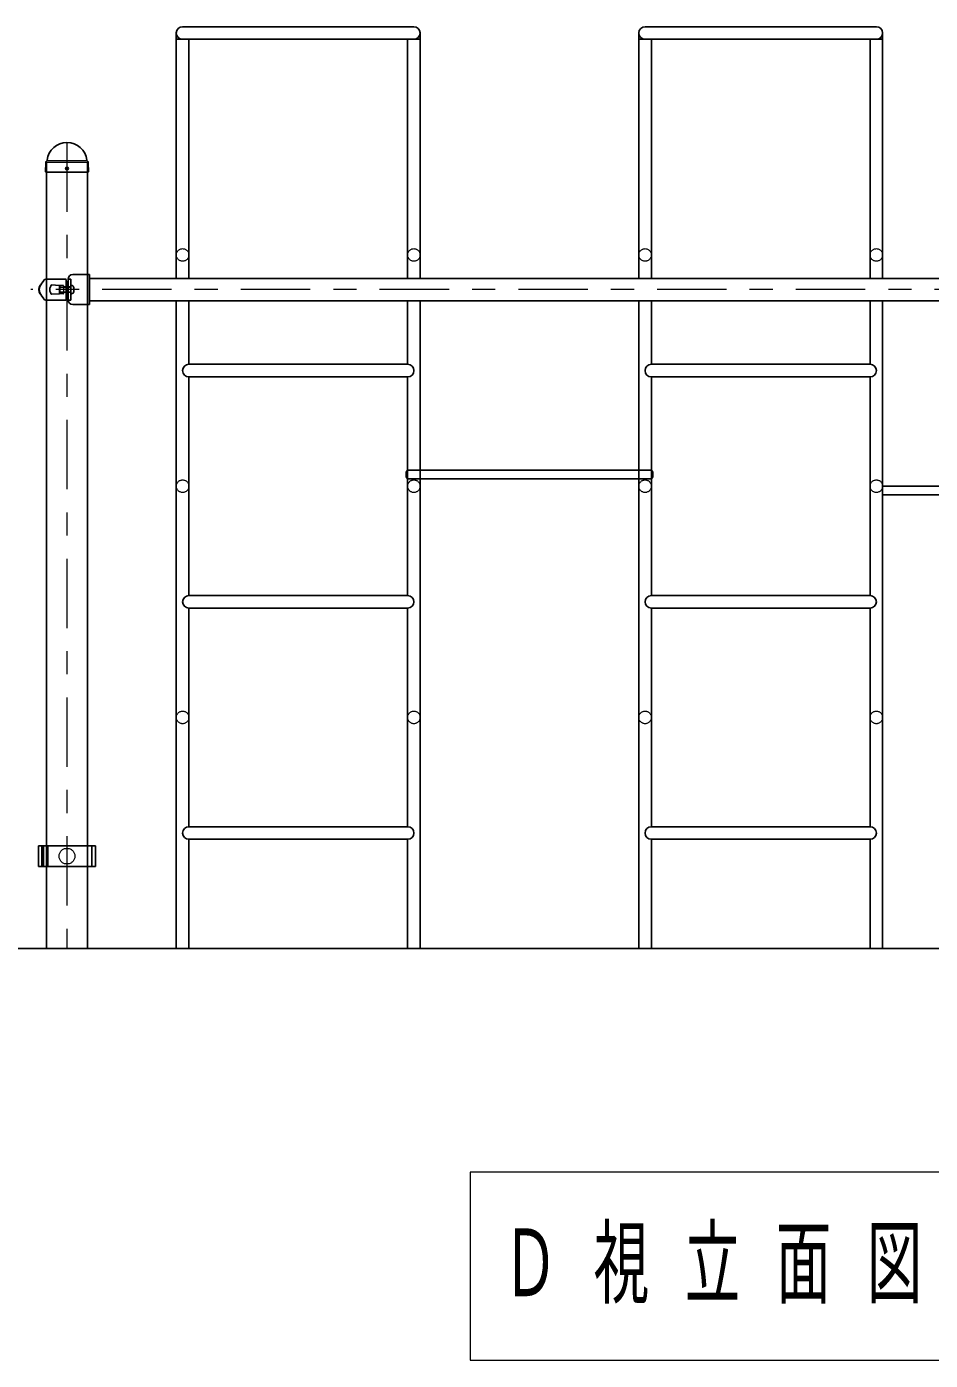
# Model space of a CAD drawing. Units: millimetres on the paper. Extents: x -385 to 0, y -594 to 267.
# Drawn here: x -142.9 to -103.8, y -137 to -79.3 of the extents above; entities that cross this region are included whole.
import ezdxf

# ---------------------------------------------------------------- set-up
doc = ezdxf.new("R2010")
doc.units = ezdxf.units.MM
doc.linetypes.add('USER1', pattern=[4.5, 2.5, -2])
doc.linetypes.add('USER2', pattern=[6, 3, -1, 1, -1])
doc.layers.add('LY_1', color=7, linetype='Continuous', lineweight=25)
doc.styles.add('ＭＳ ゴシック', font='')
doc.styles.get('ＭＳ ゴシック').set_extended_font_data('MS Gothic')

msp = doc.modelspace()

# ---------------------------------------------------------------- linework, layer by layer
at = {"layer": 'LY_1'}
for p, q in [((-136.114, -79.329), (-126.114, -79.329)), ((-116.114, -79.329), (-106.114, -79.329)), ((-136.386, -90.215), (-136.386, -79.601)), ((-136.386, -79.873), (-125.842, -79.873)), ((-135.842, -90.215), (-135.842, -79.873)), ((-126.386, -90.215), (-126.386, -79.873)), ((-125.842, -90.215), (-125.842, -79.601)), ((-116.386, -90.215), (-116.386, -79.601)), ((-116.386, -79.873), (-105.842, -79.873)), ((-115.842, -90.215), (-115.842, -79.873)), ((-106.386, -90.215), (-106.386, -79.873)), ((-105.842, -90.215), (-105.842, -79.601)), ((-142.043, -85.611), (-142.035, -85.214)), ((-142.01, -85.156), (-141.988, -85.134)), ((-142.005, -85.201), (-142.005, -119.201)), ((-140.218, -85.156), (-140.24, -85.134)), ((-140.223, -85.201), (-140.223, -119.201)), ((-140.185, -85.61), (-140.193, -85.214)), ((-142.033, -85.62), (-142.043, -85.611)), ((-142.033, -85.62), (-140.194, -85.62)), ((-140.185, -85.61), (-140.194, -85.62)), ((-142.248, -90.501), (-142.254, -90.501)), ((-142.036, -90.251), (-141.184, -90.251)), ((-141.437, -90.517), (-141.779, -90.499)), ((-141.437, -90.517), (-141.437, -90.884)), ((-141.144, -90.291), (-141.144, -91.111)), ((-140.943, -90.251), (-141.063, -90.251)), ((-141.063, -90.251), (-141.063, -91.151)), ((-140.943, -90.251), (-140.943, -91.151)), ((-140.943, -90.521), (-140.923, -90.521)), ((-140.139, -90.051), (-140.863, -90.051)), ((-140.139, -90.051), (-140.139, -91.351)), ((-97.089, -90.215), (-140.139, -90.215)), ((-142.248, -90.901), (-142.254, -90.901)), ((-141.437, -90.884), (-141.779, -90.902)), ((-140.943, -90.881), (-140.923, -90.881)), ((-140.823, -90.621), (-140.823, -90.781)), ((-142.034, -91.151), (-141.184, -91.151)), ((-140.943, -91.151), (-141.063, -91.151)), ((-140.139, -91.351), (-140.863, -91.351)), ((-97.089, -91.187), (-140.139, -91.187)), ((-136.386, -119.201), (-136.386, -91.187)), ((-135.842, -93.929), (-135.842, -91.187)), ((-126.386, -93.929), (-126.386, -91.187)), ((-125.842, -119.201), (-125.842, -91.187)), ((-116.386, -119.201), (-116.386, -91.187)), ((-115.842, -93.929), (-115.842, -91.187)), ((-106.386, -93.929), (-106.386, -91.187)), ((-105.842, -119.201), (-105.842, -91.187)), ((-135.842, -93.929), (-126.386, -93.929)), ((-115.842, -93.929), (-106.386, -93.929)), ((-135.842, -94.473), (-126.386, -94.473)), ((-135.842, -103.929), (-135.842, -94.473)), ((-126.386, -103.929), (-126.386, -94.473)), ((-115.842, -94.473), (-106.386, -94.473)), ((-115.842, -103.929), (-115.842, -94.473)), ((-106.386, -103.929), (-106.386, -94.473)), ((-126.442, -98.783), (-126.442, -98.603)), ((-115.886, -98.503), (-126.342, -98.503)), ((-115.786, -98.783), (-115.786, -98.603)), ((-115.886, -98.883), (-126.342, -98.883)), ((-105.842, -99.201), (-97.005, -99.201)), ((-105.842, -99.581), (-97.005, -99.581)), ((-135.842, -103.929), (-126.386, -103.929)), ((-115.842, -103.929), (-106.386, -103.929)), ((-135.842, -113.929), (-135.842, -104.473)), ((-135.842, -104.473), (-126.386, -104.473)), ((-126.386, -113.929), (-126.386, -104.473)), ((-115.842, -113.929), (-115.842, -104.473)), ((-115.842, -104.473), (-106.386, -104.473)), ((-106.386, -113.929), (-106.386, -104.473)), ((-135.842, -113.929), (-126.386, -113.929)), ((-115.842, -113.929), (-106.386, -113.929)), ((-142.35, -114.751), (-142.35, -115.651)), ((-142.35, -114.751), (-139.878, -114.751)), ((-142.195, -114.751), (-142.195, -115.651)), ((-142.136, -114.751), (-142.136, -115.651)), ((-141.948, -114.751), (-141.948, -115.651)), ((-140.044, -114.751), (-140.044, -115.651)), ((-139.878, -114.751), (-139.878, -115.651)), ((-135.842, -114.473), (-126.386, -114.473)), ((-135.842, -119.201), (-135.842, -114.473)), ((-126.386, -119.201), (-126.386, -114.473)), ((-115.842, -114.473), (-106.386, -114.473)), ((-115.842, -119.201), (-115.842, -114.473)), ((-106.386, -119.201), (-106.386, -114.473)), ((-142.35, -115.651), (-139.878, -115.651)), ((-43.187, -119.201), (-165.017, -119.201))]:
    msp.add_line(p, q, dxfattribs=at)
at = {"layer": 'LY_1', "linetype": 'USER2', "lineweight": 13}
for p, q in [((-141.114, -84.337), (-141.114, -119.201)), ((-94.593, -90.701), (-142.679, -90.701))]:
    msp.add_line(p, q, dxfattribs=at)
at = {"layer": 'LY_1', "lineweight": 13}
for p, q in [((-142.007, -85.19), (-140.22, -85.19)), ((-141.971, -85.121), (-140.26, -85.121)), ((-123.675, -128.871), (-123.675, -137.004)), ((-72.875, -128.871), (-123.675, -128.871)), ((-123.675, -137.004), (-72.875, -137.004))]:
    msp.add_line(p, q, dxfattribs=at)
at = {"layer": 'LY_1', "linetype": 'USER1', "lineweight": 13}
for p, q in [((-142.014, -90.271), (-142.014, -91.131)), ((-141.273, -90.526), (-141.437, -90.517)), ((-141.424, -90.531), (-141.424, -90.871)), ((-141.264, -90.531), (-141.424, -90.531)), ((-141.264, -90.536), (-141.264, -90.866)), ((-141.443, -90.801), (-141.443, -90.601)), ((-141.443, -90.601), (-140.943, -90.601)), ((-141.443, -90.801), (-140.943, -90.801)), ((-141.273, -90.876), (-141.437, -90.884)), ((-141.264, -90.871), (-141.424, -90.871)), ((-141.144, -90.581), (-141.264, -90.581)), ((-141.144, -90.821), (-141.264, -90.821)), ((-140.943, -90.581), (-141.063, -90.581)), ((-140.943, -90.821), (-141.063, -90.821))]:
    msp.add_line(p, q, dxfattribs=at)
at = {"layer": 'LY_1'}
msp.add_circle((-141.114, -85.46), 0.06, dxfattribs=at)
at = {"layer": 'LY_1', "linetype": 'USER1', "lineweight": 13}
for centre, radius in [((-136.114, -89.201), 0.272), ((-126.114, -89.201), 0.272), ((-116.114, -89.201), 0.272), ((-106.114, -89.201), 0.272), ((-136.114, -99.201), 0.272), ((-126.114, -99.201), 0.272), ((-116.114, -99.201), 0.272), ((-106.114, -99.201), 0.272), ((-136.114, -109.201), 0.272), ((-126.114, -109.201), 0.272), ((-116.114, -109.201), 0.272), ((-106.114, -109.201), 0.272), ((-141.114, -115.201), 0.34)]:
    msp.add_circle(centre, radius, dxfattribs=at)
at = {"layer": 'LY_1'}
for centre, radius, start, end in [((-136.114, -79.601), 0.272, 90, 270), ((-126.114, -79.601), 0.272, 270, 90), ((-116.114, -79.601), 0.272, 90, 270), ((-106.114, -79.601), 0.272, 270, 90), ((-141.114, -85.201), 0.864, 90, 173.3676), ((-141.114, -85.201), 0.864, 6.6324, 90), ((-141.951, -85.215), 0.084, 135, 178.99605), ((-142.028, -85.094), 0.056, 315, 353.3676), ((-140.2, -85.094), 0.056, 186.6324, 225), ((-140.277, -85.215), 0.084, 1.00395, 45), ((-142.014, -90.701), 0.32, 143.1301, 216.8699), ((-141.021, -91.175), 1.4, 140.22094, 154.44159), ((-142.254, -90.521), 0.02, 90, 143.1301), ((-142.036, -90.331), 0.08, 90, 140.22094), ((-140.568, -91.18), 1.4, 151.38495, 154.69944), ((-141.78, -90.519), 0.02, 87, 151.38495), ((-141.184, -90.291), 0.04, 0, 90), ((-140.863, -90.251), 0.2, 90, 180), ((-140.923, -90.621), 0.1, 0, 90), ((-142.014, -90.701), 0.3, 154.44159, 205.55841), ((-141.021, -90.226), 1.4, 205.55841, 219.77906), ((-142.254, -90.881), 0.02, 216.8699, 270), ((-142.036, -91.071), 0.08, 219.77906, 270), ((-141.583, -90.701), 0.278, 154.69944, 205.30056), ((-140.568, -90.221), 1.4, 205.30056, 208.61505), ((-141.78, -90.882), 0.02, 208.61505, 273), ((-141.184, -91.111), 0.04, 270, 0), ((-140.923, -90.781), 0.1, 270, 0), ((-140.863, -91.151), 0.2, 180, 270), ((-135.842, -94.201), 0.272, 90, 270), ((-126.386, -94.201), 0.272, 270, 90), ((-115.842, -94.201), 0.272, 90, 270), ((-106.386, -94.201), 0.272, 270, 90), ((-126.342, -98.603), 0.1, 90, 180), ((-115.886, -98.603), 0.1, 0, 90), ((-126.342, -98.783), 0.1, 180, 270), ((-115.886, -98.783), 0.1, 270, 0), ((-135.842, -104.201), 0.272, 90, 270), ((-126.386, -104.201), 0.272, 270, 90), ((-115.842, -104.201), 0.272, 90, 270), ((-106.386, -104.201), 0.272, 270, 90), ((-135.842, -114.201), 0.272, 90, 270), ((-126.386, -114.201), 0.272, 270, 90), ((-115.842, -114.201), 0.272, 90, 270), ((-106.386, -114.201), 0.272, 270, 90)]:
    msp.add_arc(centre, radius, start, end, dxfattribs=at)
at = {"layer": 'LY_1', "linetype": 'USER1', "lineweight": 13}
for centre, radius, start, end in [((-142.034, -90.271), 0.02, 0, 91.98888), ((-141.274, -90.536), 0.01, 0, 88), ((-141.274, -90.866), 0.01, 272, 0), ((-142.034, -91.131), 0.02, 270, 0)]:
    msp.add_arc(centre, radius, start, end, dxfattribs=at)

# ---------------------------------------------------------------- texts
at = {"layer": 'LY_1', "insert": (-122.275, -132.938), "char_height": 2.933, "attachment_point": 4, "style": 'ＭＳ ゴシック'}
msp.add_mtext('\\T1.64;\\W0.6;Ｄ視立面図\u3000Ｓ＝１／５０', dxfattribs=at)

doc.saveas('drawing.dxf')
